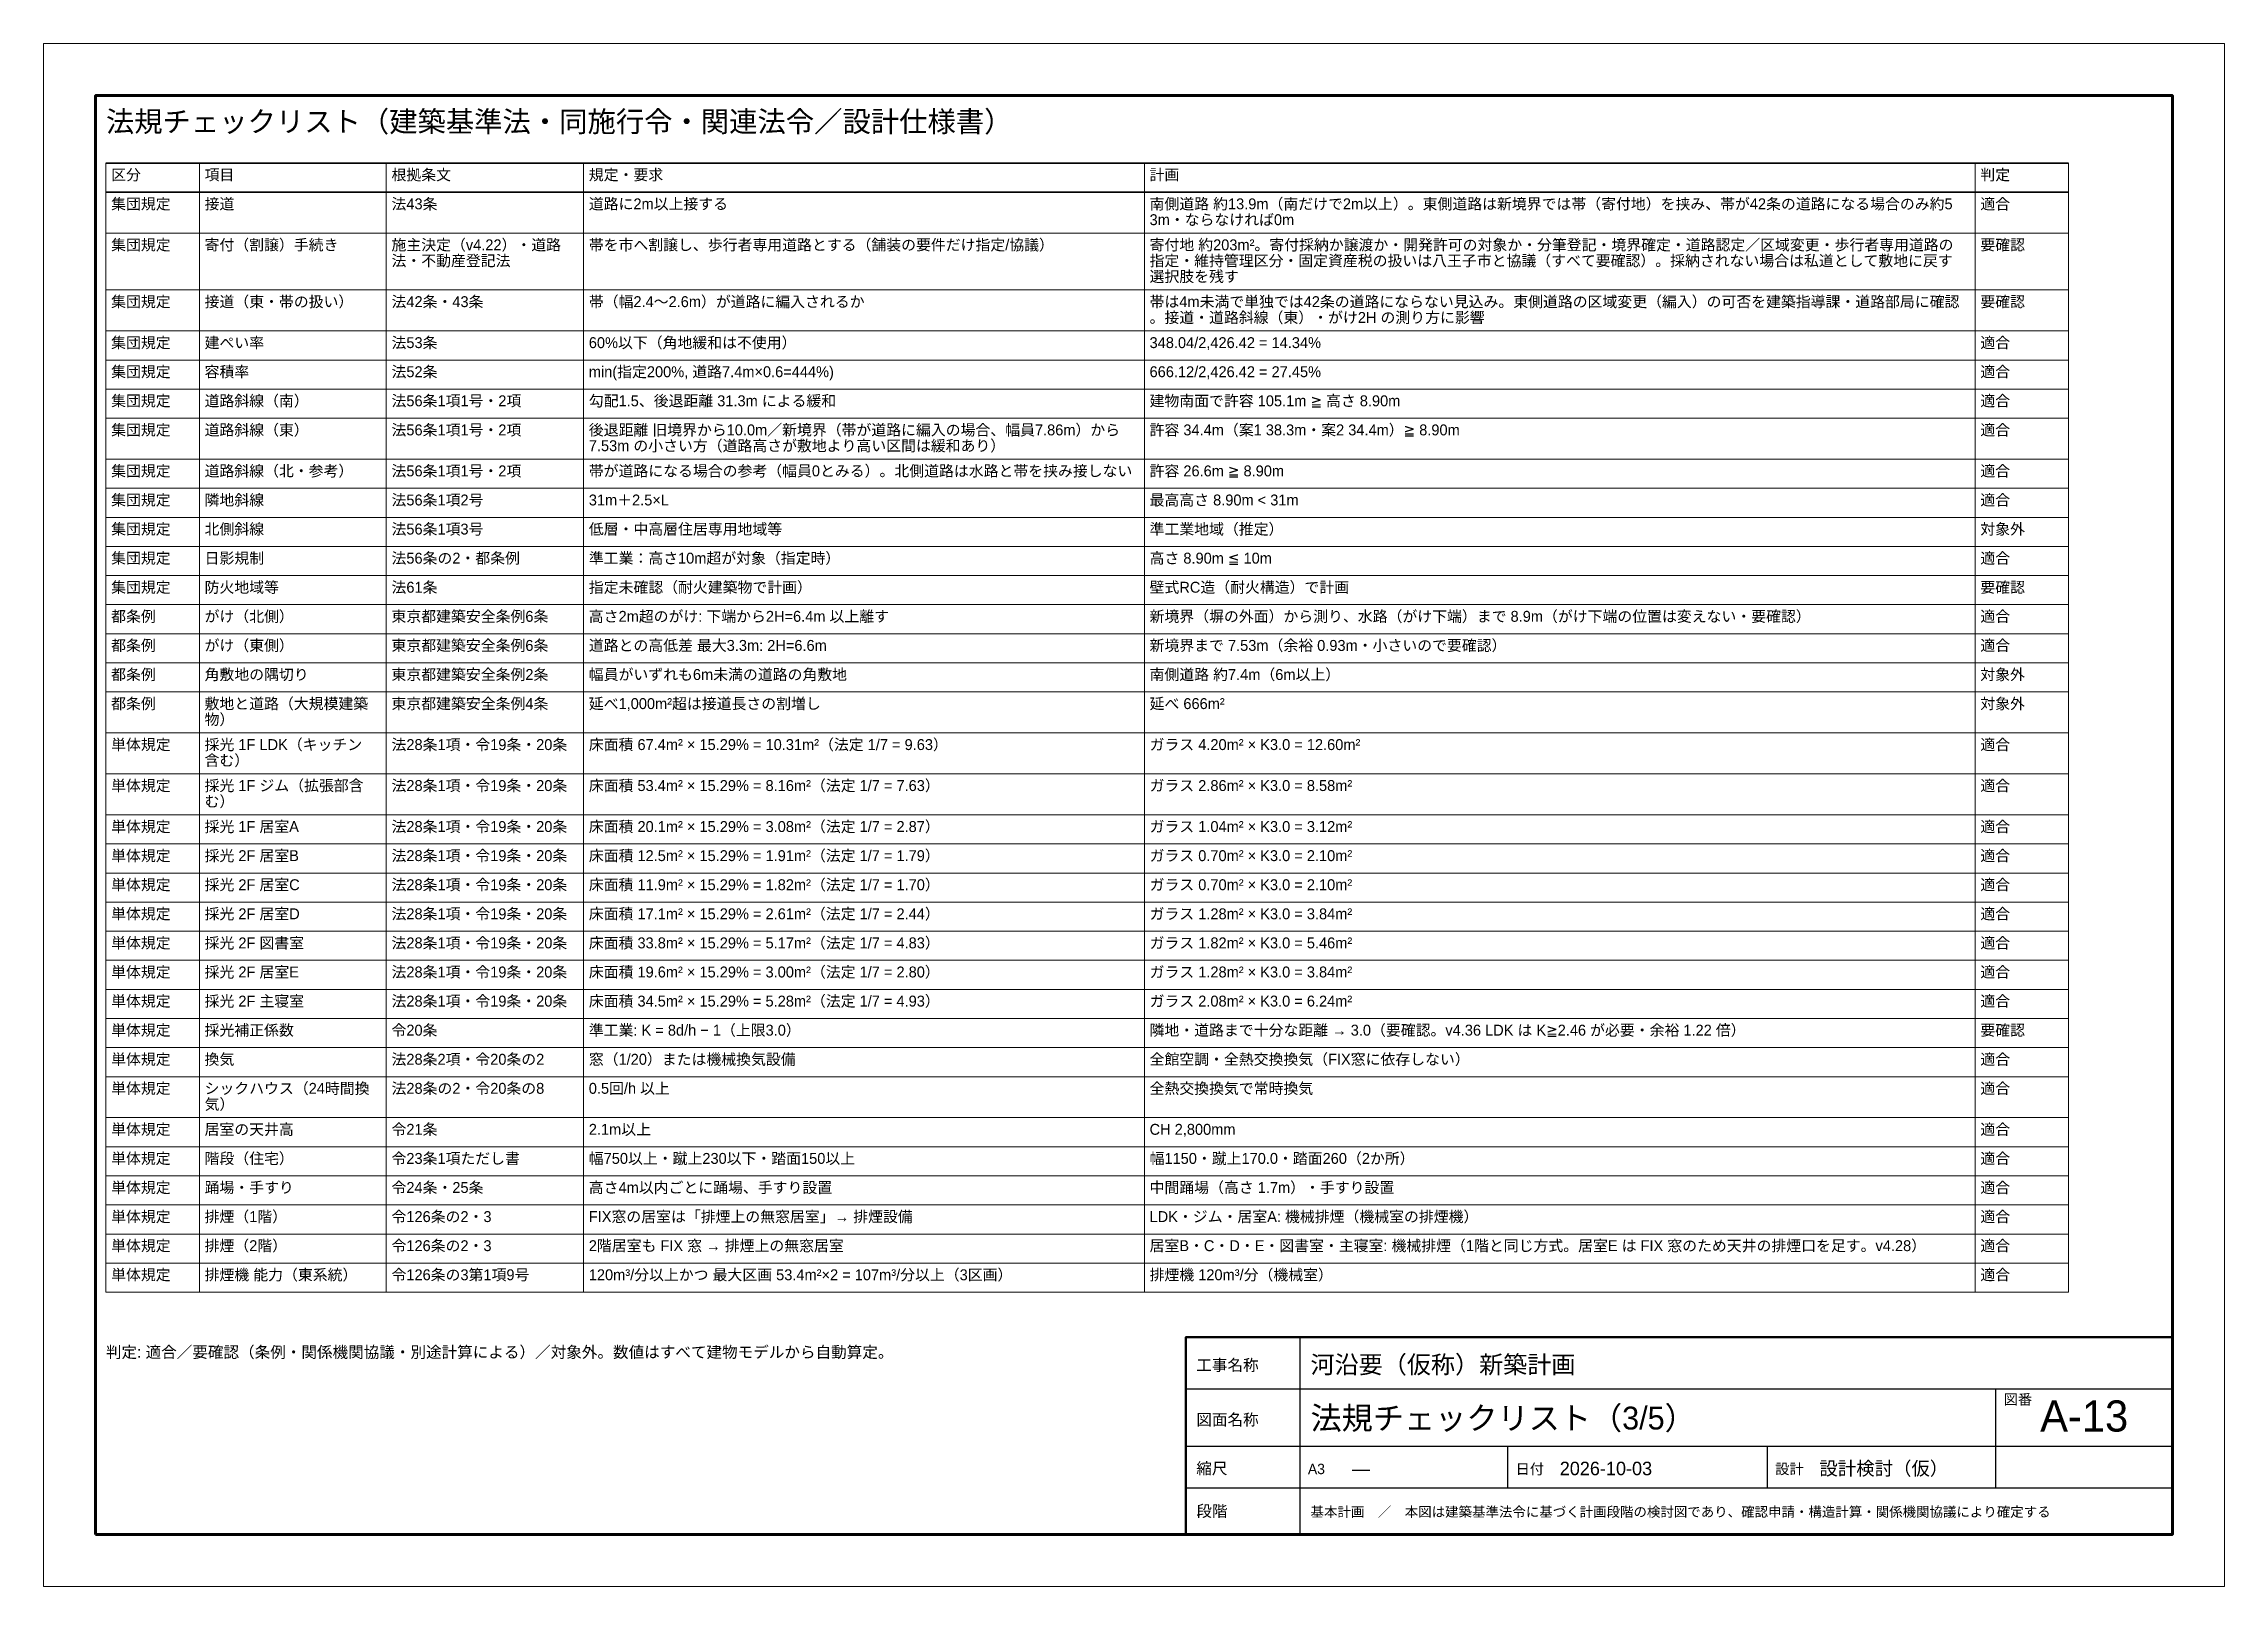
# Model space of a CAD drawing. Header units: millimetres. Extents: x 0 to 420, y 0 to 297.
import ezdxf
from ezdxf.enums import TextEntityAlignment as Align

# ---------------------------------------------------------------- set-up
doc = ezdxf.new("R2010")
doc.units = ezdxf.units.MM
doc.header["$LTSCALE"] = 0.5
for name, color, linetype, lineweight in [('A-TEXT', 7, 'Continuous', 18), ('G-FRAME', 7, 'Continuous', 70), ('G-TABLE', 7, 'Continuous', 18), ('G-TITLE', 7, 'Continuous', 25)]:
    doc.layers.add(name, color=color, linetype=linetype, lineweight=lineweight)
doc.styles.add('JP', font='ipag.ttf')

msp = doc.modelspace()

# ---------------------------------------------------------------- linework, layer by layer
at = {"layer": 'G-FRAME', "lineweight": 0}
msp.add_lwpolyline([(0, 0), (420, 0), (420, 297), (0, 297)], close=True, dxfattribs=at)
at = {"layer": 'G-FRAME'}
msp.add_lwpolyline([(10, 10), (410, 10), (410, 287), (10, 287)], close=True, dxfattribs=at)
at = {"layer": 'G-TABLE', "lineweight": 35}
for points in [[(12, 274), (390, 274)], [(12, 268.4), (390, 268.4)]]:
    msp.add_lwpolyline(points, dxfattribs=at)
at = {"layer": 'G-TABLE'}
for points in [[(12, 274), (12, 56.635)], [(30, 274), (30, 56.635)], [(66, 274), (66, 56.635)], [(104, 274), (104, 56.635)], [(212, 274), (212, 56.635)], [(372, 274), (372, 56.635)], [(390, 274), (390, 56.635)]]:
    msp.add_lwpolyline(points, dxfattribs=at)
at = {"layer": 'G-TABLE', "lineweight": 18}
for points in [[(12, 260.51), (390, 260.51)], [(12, 249.575), (390, 249.575)], [(12, 241.685), (390, 241.685)], [(12, 236.085), (390, 236.085)], [(12, 230.485), (390, 230.485)], [(12, 224.885), (390, 224.885)], [(12, 216.995), (390, 216.995)], [(12, 211.395), (390, 211.395)], [(12, 205.795), (390, 205.795)], [(12, 200.195), (390, 200.195)], [(12, 194.595), (390, 194.595)], [(12, 188.995), (390, 188.995)], [(12, 183.395), (390, 183.395)], [(12, 177.795), (390, 177.795)], [(12, 172.195), (390, 172.195)], [(12, 164.305), (390, 164.305)], [(12, 156.415), (390, 156.415)], [(12, 148.525), (390, 148.525)], [(12, 142.925), (390, 142.925)], [(12, 137.325), (390, 137.325)], [(12, 131.725), (390, 131.725)], [(12, 126.125), (390, 126.125)], [(12, 120.525), (390, 120.525)], [(12, 114.925), (390, 114.925)], [(12, 109.325), (390, 109.325)], [(12, 103.725), (390, 103.725)], [(12, 98.125), (390, 98.125)], [(12, 90.235), (390, 90.235)], [(12, 84.635), (390, 84.635)], [(12, 79.035), (390, 79.035)], [(12, 73.435), (390, 73.435)], [(12, 67.835), (390, 67.835)], [(12, 62.235), (390, 62.235)], [(12, 56.635), (390, 56.635)]]:
    msp.add_lwpolyline(points, dxfattribs=at)
at = {"layer": 'G-TITLE'}
for p, q in [((242, 10), (242, 48)), ((220, 38), (410, 38)), ((376, 19), (376, 38)), ((220, 27), (410, 27)), ((242, 19), (242, 27)), ((282, 19), (282, 27)), ((332, 19), (332, 27)), ((220, 19), (410, 19))]:
    msp.add_line(p, q, dxfattribs=at)
at = {"layer": 'G-TITLE', "lineweight": 50}
msp.add_lwpolyline([(220, 10), (410, 10), (410, 48), (220, 48)], close=True, dxfattribs=at)

# ---------------------------------------------------------------- texts
at = {"layer": 'A-TEXT', "style": 'JP'}
for s, height, p in [('法規チェックリスト（建築基準法・同施行令・関連法令／設計仕様書）', 4, (12, 280)), ('区分', 2.1, (13, 270.7)), ('根拠条文', 2.1, (67, 270.7)), ('規定・要求', 2.1, (105, 270.7)), ('計画', 2.1, (213, 270.7)), ('判定', 2.1, (373, 270.7)), ('項目', 2.1, (31, 270.7)), ('集団規定', 2.1, (13, 265.1)), ('接道', 2.1, (31, 265.1)), ('法43条', 2.1, (67, 265.1)), ('道路に2m以上接する', 2.1, (105, 265.1)), ('南側道路 約13.9m（南だけで2m以上）。東側道路は新境界では帯（寄付地）を挟み、帯が42条の道路になる場合のみ約5', 2.1, (213, 265.1)), ('適合', 2.1, (373, 265.1)), ('3m・ならなければ0m', 2.1, (213, 262.055)), ('集団規定', 2.1, (13, 257.21)), ('寄付（割譲）手続き', 2.1, (31, 257.21)), ('施主決定（v4.22）・道路', 2.1, (67, 257.21)), ('法・不動産登記法', 2.1, (67, 254.165)), ('帯を市へ割譲し、歩行者専用道路とする（舗装の要件だけ指定/協議）', 2.1, (105, 257.21)), ('指定・維持管理区分・固定資産税の扱いは八王子市と協議（すべて要確認）。採納されない場合は私道として敷地に戻す', 2.1, (213, 254.165)), ('寄付地 約203m²。寄付採納か譲渡か・開発許可の対象か・分筆登記・境界確定・道路認定／区域変更・歩行者専用道路の', 2.1, (213, 257.21)), ('要確認', 2.1, (373, 257.21)), ('選択肢を残す', 2.1, (213, 251.12)), ('集団規定', 2.1, (13, 246.275)), ('接道（東・帯の扱い）', 2.1, (31, 246.275)), ('法42条・43条', 2.1, (67, 246.275)), ('帯（幅2.4〜2.6m）が道路に編入されるか', 2.1, (105, 246.275)), ('帯は4m未満で単独では42条の道路にならない見込み。東側道路の区域変更（編入）の可否を建築指導課・道路部局に確認', 2.1, (213, 246.275)), ('要確認', 2.1, (373, 246.275)), ('。接道・道路斜線（東）・がけ2H の測り方に影響', 2.1, (213, 243.23)), ('集団規定', 2.1, (13, 238.385)), ('建ぺい率', 2.1, (31, 238.385)), ('法53条', 2.1, (67, 238.385)), ('60%以下（角地緩和は不使用）', 2.1, (105, 238.385)), ('348.04/2,426.42 = 14.34%', 2.1, (213, 238.385)), ('適合', 2.1, (373, 238.385)), ('集団規定', 2.1, (13, 232.785)), ('容積率', 2.1, (31, 232.785)), ('法52条', 2.1, (67, 232.785)), ('min(指定200%, 道路7.4m×0.6=444%)', 2.1, (105, 232.785)), ('666.12/2,426.42 = 27.45%', 2.1, (213, 232.785)), ('適合', 2.1, (373, 232.785)), ('集団規定', 2.1, (13, 227.185)), ('道路斜線（南）', 2.1, (31, 227.185)), ('法56条1項1号・2項', 2.1, (67, 227.185)), ('勾配1.5、後退距離 31.3m による緩和', 2.1, (105, 227.185)), ('建物南面で許容 105.1m ≧ 高さ 8.90m', 2.1, (213, 227.185)), ('適合', 2.1, (373, 227.185)), ('集団規定', 2.1, (13, 221.585)), ('道路斜線（東）', 2.1, (31, 221.585)), ('法56条1項1号・2項', 2.1, (67, 221.585)), ('後退距離 旧境界から10.0m／新境界（帯が道路に編入の場合、幅員7.86m）から', 2.1, (105, 221.585)), ('許容 34.4m（案1 38.3m・案2 34.4m）≧ 8.90m', 2.1, (213, 221.585)), ('適合', 2.1, (373, 221.585)), ('7.53m の小さい方（道路高さが敷地より高い区間は緩和あり）', 2.1, (105, 218.54)), ('集団規定', 2.1, (13, 213.695)), ('道路斜線（北・参考）', 2.1, (31, 213.695)), ('法56条1項1号・2項', 2.1, (67, 213.695)), ('帯が道路になる場合の参考（幅員0とみる）。北側道路は水路と帯を挟み接しない', 2.1, (105, 213.695)), ('許容 26.6m ≧ 8.90m', 2.1, (213, 213.695)), ('適合', 2.1, (373, 213.695)), ('集団規定', 2.1, (13, 208.095)), ('隣地斜線', 2.1, (31, 208.095)), ('法56条1項2号', 2.1, (67, 208.095)), ('31m＋2.5×L', 2.1, (105, 208.095)), ('最高高さ 8.90m < 31m', 2.1, (213, 208.095)), ('適合', 2.1, (373, 208.095)), ('集団規定', 2.1, (13, 202.495)), ('北側斜線', 2.1, (31, 202.495)), ('法56条1項3号', 2.1, (67, 202.495)), ('低層・中高層住居専用地域等', 2.1, (105, 202.495)), ('準工業地域（推定）', 2.1, (213, 202.495)), ('対象外', 2.1, (373, 202.495)), ('集団規定', 2.1, (13, 196.895)), ('日影規制', 2.1, (31, 196.895)), ('法56条の2・都条例', 2.1, (67, 196.895)), ('準工業：高さ10m超が対象（指定時）', 2.1, (105, 196.895)), ('高さ 8.90m ≦ 10m', 2.1, (213, 196.895)), ('適合', 2.1, (373, 196.895)), ('集団規定', 2.1, (13, 191.295)), ('防火地域等', 2.1, (31, 191.295)), ('法61条', 2.1, (67, 191.295)), ('指定未確認（耐火建築物で計画）', 2.1, (105, 191.295)), ('壁式RC造（耐火構造）で計画', 2.1, (213, 191.295)), ('要確認', 2.1, (373, 191.295)), ('都条例', 2.1, (13, 185.695)), ('がけ（北側）', 2.1, (31, 185.695)), ('東京都建築安全条例6条', 2.1, (67, 185.695)), ('高さ2m超のがけ: 下端から2H=6.4m 以上離す', 2.1, (105, 185.695)), ('新境界（塀の外面）から測り、水路（がけ下端）まで 8.9m（がけ下端の位置は変えない・要確認）', 2.1, (213, 185.695)), ('適合', 2.1, (373, 185.695)), ('都条例', 2.1, (13, 180.095)), ('がけ（東側）', 2.1, (31, 180.095)), ('東京都建築安全条例6条', 2.1, (67, 180.095)), ('道路との高低差 最大3.3m: 2H=6.6m', 2.1, (105, 180.095)), ('新境界まで 7.53m（余裕 0.93m・小さいので要確認）', 2.1, (213, 180.095)), ('適合', 2.1, (373, 180.095)), ('都条例', 2.1, (13, 174.495)), ('角敷地の隅切り', 2.1, (31, 174.495)), ('東京都建築安全条例2条', 2.1, (67, 174.495)), ('幅員がいずれも6m未満の道路の角敷地', 2.1, (105, 174.495)), ('南側道路 約7.4m（6m以上）', 2.1, (213, 174.495)), ('対象外', 2.1, (373, 174.495)), ('都条例', 2.1, (13, 168.895)), ('物）', 2.1, (31, 165.85)), ('敷地と道路（大規模建築', 2.1, (31, 168.895)), ('東京都建築安全条例4条', 2.1, (67, 168.895)), ('延べ1,000m²超は接道長さの割増し', 2.1, (105, 168.895)), ('延べ 666m²', 2.1, (213, 168.895)), ('対象外', 2.1, (373, 168.895)), ('単体規定', 2.1, (13, 161.005)), ('採光 1F LDK（キッチン', 2.1, (31, 161.005)), ('含む）', 2.1, (31, 157.96)), ('法28条1項・令19条・20条', 2.1, (67, 161.005)), ('床面積 67.4m² × 15.29% = 10.31m²（法定 1/7 = 9.63）', 2.1, (105, 161.005)), ('ガラス 4.20m² × K3.0 = 12.60m²', 2.1, (213, 161.005)), ('適合', 2.1, (373, 161.005)), ('単体規定', 2.1, (13, 153.115)), ('採光 1F ジム（拡張部含', 2.1, (31, 153.115)), ('法28条1項・令19条・20条', 2.1, (67, 153.115)), ('床面積 53.4m² × 15.29% = 8.16m²（法定 1/7 = 7.63）', 2.1, (105, 153.115)), ('ガラス 2.86m² × K3.0 = 8.58m²', 2.1, (213, 153.115)), ('適合', 2.1, (373, 153.115)), ('む）', 2.1, (31, 150.07)), ('単体規定', 2.1, (13, 145.225)), ('採光 1F 居室A', 2.1, (31, 145.225)), ('法28条1項・令19条・20条', 2.1, (67, 145.225)), ('床面積 20.1m² × 15.29% = 3.08m²（法定 1/7 = 2.87）', 2.1, (105, 145.225)), ('ガラス 1.04m² × K3.0 = 3.12m²', 2.1, (213, 145.225)), ('適合', 2.1, (373, 145.225)), ('単体規定', 2.1, (13, 139.625)), ('採光 2F 居室B', 2.1, (31, 139.625)), ('法28条1項・令19条・20条', 2.1, (67, 139.625)), ('床面積 12.5m² × 15.29% = 1.91m²（法定 1/7 = 1.79）', 2.1, (105, 139.625)), ('ガラス 0.70m² × K3.0 = 2.10m²', 2.1, (213, 139.625)), ('適合', 2.1, (373, 139.625)), ('単体規定', 2.1, (13, 134.025)), ('採光 2F 居室C', 2.1, (31, 134.025)), ('法28条1項・令19条・20条', 2.1, (67, 134.025)), ('床面積 11.9m² × 15.29% = 1.82m²（法定 1/7 = 1.70）', 2.1, (105, 134.025)), ('ガラス 0.70m² × K3.0 = 2.10m²', 2.1, (213, 134.025)), ('適合', 2.1, (373, 134.025)), ('単体規定', 2.1, (13, 128.425)), ('採光 2F 居室D', 2.1, (31, 128.425)), ('法28条1項・令19条・20条', 2.1, (67, 128.425)), ('床面積 17.1m² × 15.29% = 2.61m²（法定 1/7 = 2.44）', 2.1, (105, 128.425)), ('ガラス 1.28m² × K3.0 = 3.84m²', 2.1, (213, 128.425)), ('適合', 2.1, (373, 128.425)), ('単体規定', 2.1, (13, 122.825)), ('採光 2F 図書室', 2.1, (31, 122.825)), ('法28条1項・令19条・20条', 2.1, (67, 122.825)), ('床面積 33.8m² × 15.29% = 5.17m²（法定 1/7 = 4.83）', 2.1, (105, 122.825)), ('ガラス 1.82m² × K3.0 = 5.46m²', 2.1, (213, 122.825)), ('適合', 2.1, (373, 122.825)), ('単体規定', 2.1, (13, 117.225)), ('採光 2F 居室E', 2.1, (31, 117.225)), ('法28条1項・令19条・20条', 2.1, (67, 117.225)), ('床面積 19.6m² × 15.29% = 3.00m²（法定 1/7 = 2.80）', 2.1, (105, 117.225)), ('ガラス 1.28m² × K3.0 = 3.84m²', 2.1, (213, 117.225)), ('適合', 2.1, (373, 117.225)), ('単体規定', 2.1, (13, 111.625)), ('採光 2F 主寝室', 2.1, (31, 111.625)), ('法28条1項・令19条・20条', 2.1, (67, 111.625)), ('床面積 34.5m² × 15.29% = 5.28m²（法定 1/7 = 4.93）', 2.1, (105, 111.625)), ('ガラス 2.08m² × K3.0 = 6.24m²', 2.1, (213, 111.625)), ('適合', 2.1, (373, 111.625)), ('単体規定', 2.1, (13, 106.025)), ('採光補正係数', 2.1, (31, 106.025)), ('令20条', 2.1, (67, 106.025)), ('準工業: K = 8d/h − 1（上限3.0）', 2.1, (105, 106.025)), ('隣地・道路まで十分な距離 → 3.0（要確認。v4.36 LDK は K≧2.46 が必要・余裕 1.22 倍）', 2.1, (213, 106.025)), ('要確認', 2.1, (373, 106.025)), ('単体規定', 2.1, (13, 100.425)), ('換気', 2.1, (31, 100.425)), ('法28条2項・令20条の2', 2.1, (67, 100.425)), ('窓（1/20）または機械換気設備', 2.1, (105, 100.425)), ('全館空調・全熱交換換気（FIX窓に依存しない）', 2.1, (213, 100.425)), ('適合', 2.1, (373, 100.425)), ('単体規定', 2.1, (13, 94.825)), ('シックハウス（24時間換', 2.1, (31, 94.825)), ('法28条の2・令20条の8', 2.1, (67, 94.825)), ('0.5回/h 以上', 2.1, (105, 94.825)), ('全熱交換換気で常時換気', 2.1, (213, 94.825)), ('適合', 2.1, (373, 94.825)), ('気）', 2.1, (31, 91.78)), ('単体規定', 2.1, (13, 86.935)), ('居室の天井高', 2.1, (31, 86.935)), ('令21条', 2.1, (67, 86.935)), ('2.1m以上', 2.1, (105, 86.935)), ('CH 2,800mm', 2.1, (213, 86.935)), ('適合', 2.1, (373, 86.935)), ('単体規定', 2.1, (13, 81.335)), ('階段（住宅）', 2.1, (31, 81.335)), ('令23条1項ただし書', 2.1, (67, 81.335)), ('幅750以上・蹴上230以下・踏面150以上', 2.1, (105, 81.335)), ('幅1150・蹴上170.0・踏面260（2か所）', 2.1, (213, 81.335)), ('適合', 2.1, (373, 81.335)), ('単体規定', 2.1, (13, 75.735)), ('踊場・手すり', 2.1, (31, 75.735)), ('令24条・25条', 2.1, (67, 75.735)), ('高さ4m以内ごとに踊場、手すり設置', 2.1, (105, 75.735)), ('中間踊場（高さ 1.7m）・手すり設置', 2.1, (213, 75.735)), ('適合', 2.1, (373, 75.735)), ('単体規定', 2.1, (13, 70.135)), ('排煙（1階）', 2.1, (31, 70.135)), ('令126条の2・3', 2.1, (67, 70.135)), ('FIX窓の居室は「排煙上の無窓居室」→ 排煙設備', 2.1, (105, 70.135)), ('LDK・ジム・居室A: 機械排煙（機械室の排煙機）', 2.1, (213, 70.135)), ('適合', 2.1, (373, 70.135)), ('単体規定', 2.1, (13, 64.535)), ('排煙（2階）', 2.1, (31, 64.535)), ('令126条の2・3', 2.1, (67, 64.535)), ('2階居室も FIX 窓 → 排煙上の無窓居室', 2.1, (105, 64.535)), ('居室B・C・D・E・図書室・主寝室: 機械排煙（1階と同じ方式。居室E は FIX 窓のため天井の排煙口を足す。v4.28）', 2.1, (213, 64.535)), ('適合', 2.1, (373, 64.535)), ('単体規定', 2.1, (13, 58.935)), ('排煙機 能力（東系統）', 2.1, (31, 58.935)), ('令126条の3第1項9号', 2.1, (67, 58.935)), ('120m³/分以上かつ 最大区画 53.4m²×2 = 107m³/分以上（3区画）', 2.1, (105, 58.935)), ('排煙機 120m³/分（機械室）', 2.1, (213, 58.935)), ('適合', 2.1, (373, 58.935)), ('判定: 適合／要確認（条例・関係機関協議・別途計算による）／対象外。数値はすべて建物モデルから自動算定。', 2.2, (12, 44))]:
    msp.add_text(s, height=height, dxfattribs=at).set_placement(p)
at = {"layer": 'G-TITLE', "style": 'JP'}
for s, height, p in [('工事名称', 2.2, (222, 41.5)), ('河沿要（仮称）新築計画', 3.4, (244, 41)), ('法規チェックリスト（3/5）', 4.4, (244, 30.2)), ('図番', 2, (377.5, 35)), ('図面名称', 2.2, (222, 31)), ('縮尺', 2.2, (222, 21.6)), ('A3', 2, (243.5, 21.6)), ('—', 2.6, (252, 21.4)), ('日付', 2, (283.5, 21.6)), ('2026-10-03', 2.6, (292, 21.4)), ('設計', 2, (333.5, 21.6)), ('設計検討（仮）', 2.6, (342, 21.4)), ('段階', 2.2, (222, 13.4)), ('基本計画\u3000／\u3000本図は建築基準法令に基づく計画段階の検討図であり、確認申請・構造計算・関係機関協議により確定する', 1.9, (244, 13.4))]:
    msp.add_text(s, height=height, dxfattribs=at).set_placement(p)
msp.add_text('A-13', height=6, dxfattribs=at).set_placement((393, 28), align=Align.BOTTOM_CENTER)

doc.saveas('drawing.dxf')
